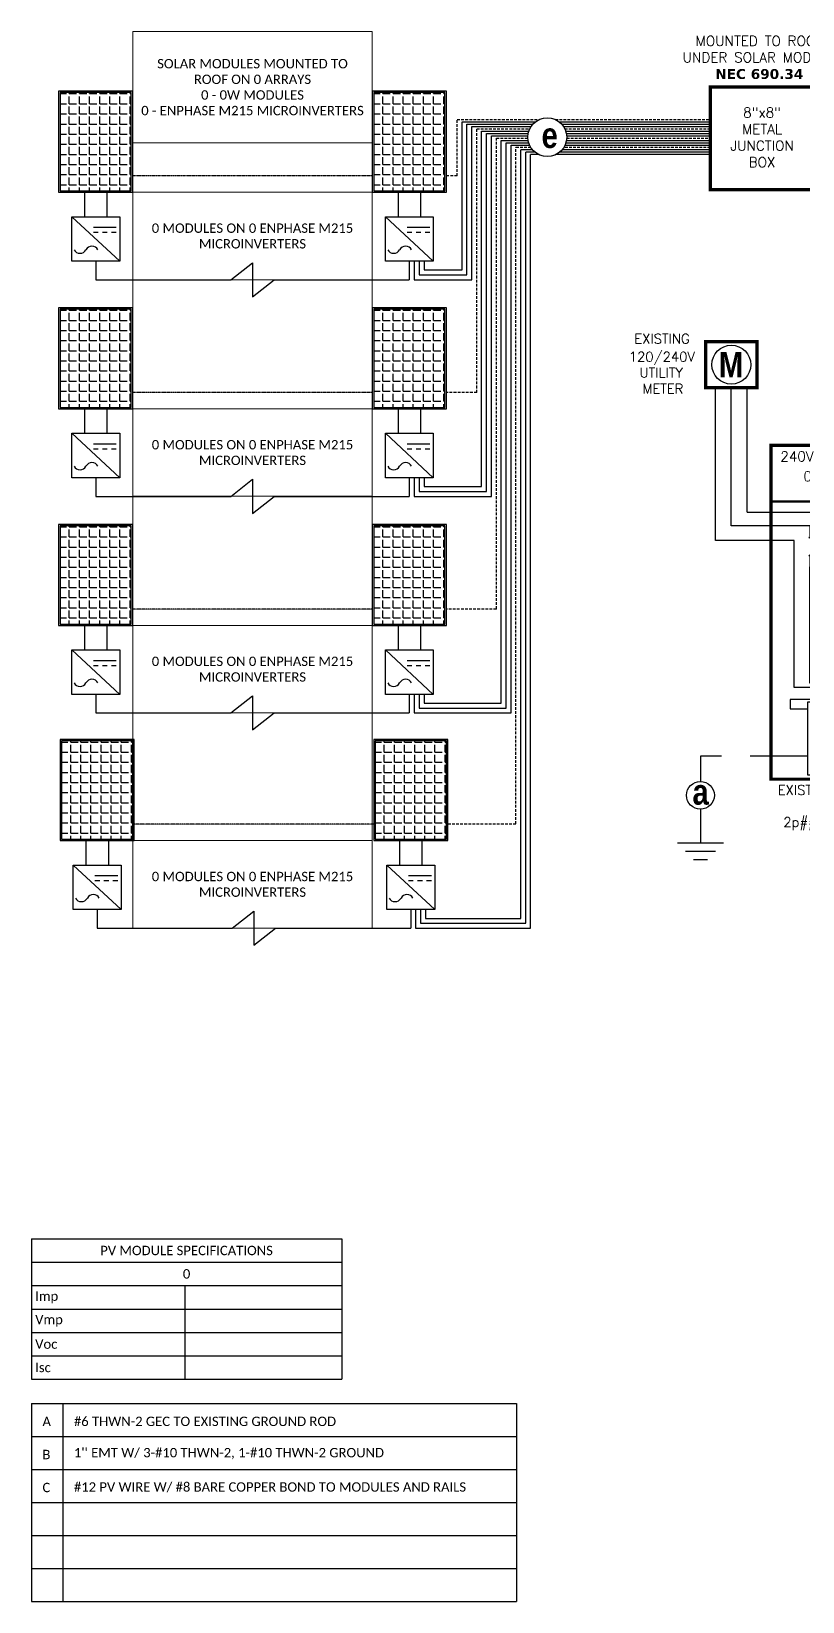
# Model space of a CAD drawing. Header units: feet. Extents: x 13742 to 14339, y 15295 to 15879.
# Drawn here: x 13742 to 14025, y 15295 to 15873 of the extents above; entities that cross this region are included whole.
import ezdxf

# ---------------------------------------------------------------- set-up
doc = ezdxf.new("R2010")
doc.units = ezdxf.units.FT
doc.header["$MEASUREMENT"] = 0
doc.linetypes.add('HIDDEN', pattern=[0.375, 0.25, -0.125])
for name, color, linetype in [('ONE LINE BLOCKS', 7, 'Continuous'), ('TABLES', 7, 'Continuous'), ('TEXT', 7, 'Continuous'), ('Z - TITLEBLOCK TXT', 7, 'Continuous')]:
    doc.layers.add(name, color=color, linetype=linetype)
doc.styles.add('ONE LINE TXT', font='techb___.ttf')
doc.styles.get("Standard").update_dxf_attribs({"font": 'simplex.shx'})

# ---------------------------------------------------------------- blocks, each defined once
blk = doc.blocks.new('*T8')
at = {"layer": 'Defpoints', "color": 8, "linetype": 'ByBlock', "lineweight": 0, "transparency": 16777216}
for p, q in [((0, 0), (88.16, 0)), ((0, 0), (0, -330.21)), ((88.16, 0), (88.16, -330.21)), ((0, -41.08), (88.16, -41.08)), ((0, -59.24), (88.16, -59.24)), ((0, -91.46), (88.16, -91.46)), ((0, -138.99), (88.16, -138.99)), ((0, -171.21), (88.16, -171.21)), ((0, -218.74), (88.16, -218.74)), ((0, -250.97), (88.16, -250.97)), ((0, -297.99), (88.16, -297.99)), ((0, -330.21), (88.16, -330.21))]:
    blk.add_line(p, q, dxfattribs=at)
at = {"color": 0, "linetype": 'Continuous', "transparency": 16777216, "char_height": 3.4544, "width": 83.574, "attachment_point": 5}
for s, insert in [('{\\fCalibri|b0|i0|c0;SOLAR MODULES MOUNTED TO ROOF ON 0 ARRAYS^J0 - 0W MODULES^J0 - ENPHASE M215 MICROINVERTERS', (44.08, -20.54)), ('{\\fCalibri|b0|i0|c0;', (44.08, -50.16)), ('{\\fCalibri|b0|i0|c0;0 MODULES ON 0 ENPHASE M215 MICROINVERTERS', (44.08, -75.35)), ('{\\fCalibri|b0|i0|c0;', (44.08, -115.23)), ('{\\fCalibri|b0|i0|c0;0 MODULES ON 0 ENPHASE M215 MICROINVERTERS', (44.08, -155.1)), ('{\\fCalibri|b0|i0|c0;', (44.08, -194.98)), ('{\\fCalibri|b0|i0|c0;0 MODULES ON 0 ENPHASE M215 MICROINVERTERS', (44.08, -234.86)), ('{\\fCalibri|b0|i0|c0;', (44.08, -274.48)), ('{\\fCalibri|b0|i0|c0;0 MODULES ON 0 ENPHASE M215 MICROINVERTERS', (44.08, -314.1))]:
    blk.add_mtext(s, dxfattribs=dict(at, insert=insert))
blk = doc.blocks.new('M_MAIN BREAKER')
at = {"layer": 'ONE LINE BLOCKS', "linetype": 'Continuous'}
h = blk.add_hatch(color=1, dxfattribs=at)
h.dxf.hatch_style = 1
edge = h.paths.add_edge_path()
edge.add_arc((-12.42, 14.12), 0.0515, 0, 360)
h = blk.add_hatch(color=1, dxfattribs=at)
h.dxf.hatch_style = 1
edge = h.paths.add_edge_path()
edge.add_arc((-11.37, 14.12), 0.0515, 0, 360)
h = blk.add_hatch(color=1, dxfattribs=at)
h.dxf.hatch_style = 1
edge = h.paths.add_edge_path()
edge.add_arc((-12.42, 12.94), 0.0515, 0, 360)
h = blk.add_hatch(color=1, dxfattribs=at)
h.dxf.hatch_style = 1
edge = h.paths.add_edge_path()
edge.add_arc((-11.37, 12.94), 0.0515, 0, 360)
h = blk.add_hatch(color=1, dxfattribs=at)
h.dxf.hatch_style = 1
edge = h.paths.add_edge_path()
edge.add_arc((-9.24, 11.89), 0.0515, 0, 360)
h = blk.add_hatch(color=1, dxfattribs=at)
h.dxf.hatch_style = 1
edge = h.paths.add_edge_path()
edge.add_arc((-9.24, 11.29), 0.0515, 0, 360)
h = blk.add_hatch(color=1, dxfattribs=at)
h.dxf.hatch_style = 1
edge = h.paths.add_edge_path()
edge.add_arc((-8.06, 11.89), 0.0515, 0, 360)
h = blk.add_hatch(color=1, dxfattribs=at)
h.dxf.hatch_style = 1
edge = h.paths.add_edge_path()
edge.add_arc((-8.06, 11.29), 0.0515, 0, 360)
h = blk.add_hatch(color=1, dxfattribs=at)
h.dxf.hatch_style = 1
edge = h.paths.add_edge_path()
edge.add_arc((-9.24, 10.22), 0.0515, 0, 360)
h = blk.add_hatch(color=1, dxfattribs=at)
h.dxf.hatch_style = 1
edge = h.paths.add_edge_path()
edge.add_arc((-8.06, 10.22), 0.0515, 0, 360)
h = blk.add_hatch(color=1, dxfattribs=at)
h.dxf.hatch_style = 1
edge = h.paths.add_edge_path()
edge.add_arc((-9.24, 9.62), 0.0515, 0, 360)
h = blk.add_hatch(color=1, dxfattribs=at)
h.dxf.hatch_style = 1
edge = h.paths.add_edge_path()
edge.add_arc((-8.06, 9.62), 0.0515, 0, 360)
h = blk.add_hatch(color=1, dxfattribs=at)
h.dxf.hatch_style = 1
edge = h.paths.add_edge_path()
edge.add_arc((-9.24, 8.56), 0.0515, 0, 360)
h = blk.add_hatch(color=1, dxfattribs=at)
h.dxf.hatch_style = 1
edge = h.paths.add_edge_path()
edge.add_arc((-8.06, 8.56), 0.0515, 0, 360)
h = blk.add_hatch(color=1, dxfattribs=at)
h.dxf.hatch_style = 1
edge = h.paths.add_edge_path()
edge.add_arc((-9.24, 7.96), 0.0515, 0, 360)
h = blk.add_hatch(color=1, dxfattribs=at)
h.dxf.hatch_style = 1
edge = h.paths.add_edge_path()
edge.add_arc((-8.06, 7.96), 0.0515, 0, 360)
h = blk.add_hatch(color=1, dxfattribs=at)
h.dxf.hatch_style = 1
edge = h.paths.add_edge_path()
edge.add_arc((-9.24, 6.89), 0.0515, 0, 360)
h = blk.add_hatch(color=1, dxfattribs=at)
h.dxf.hatch_style = 1
edge = h.paths.add_edge_path()
edge.add_arc((-9.24, 6.29), 0.0515, 0, 360)
h = blk.add_hatch(color=1, dxfattribs=at)
h.dxf.hatch_style = 1
edge = h.paths.add_edge_path()
edge.add_arc((-8.06, 6.89), 0.0515, 0, 360)
h = blk.add_hatch(color=1, dxfattribs=at)
h.dxf.hatch_style = 1
edge = h.paths.add_edge_path()
edge.add_arc((-8.06, 6.29), 0.0515, 0, 360)
h = blk.add_hatch(color=1, dxfattribs=at)
h.dxf.hatch_style = 1
edge = h.paths.add_edge_path()
edge.add_arc((-9.24, 5.22), 0.0515, 0, 360)
h = blk.add_hatch(color=1, dxfattribs=at)
h.dxf.hatch_style = 1
edge = h.paths.add_edge_path()
edge.add_arc((-8.06, 5.22), 0.0515, 0, 360)
h = blk.add_hatch(color=1, dxfattribs=at)
h.dxf.hatch_style = 1
edge = h.paths.add_edge_path()
edge.add_arc((-9.24, 4.62), 0.0515, 0, 360)
h = blk.add_hatch(color=1, dxfattribs=at)
h.dxf.hatch_style = 1
edge = h.paths.add_edge_path()
edge.add_arc((-8.06, 4.62), 0.0515, 0, 360)
at = {"color": 7, "linetype": 'Continuous'}
for p, q in [((-3.67, 1.71), (-3.67, 5.22)), ((0, 1.71), (-3.67, 1.71))]:
    blk.add_line(p, q, dxfattribs=at)
at = {"color": 10, "linetype": 'Continuous'}
for p, q in [((-4.38, 1.15), (-4.38, 4.62)), ((-3.66, 4.62), (-3.66, 4.62)), ((-3.66, 4.62), (-3.66, 4.62)), ((0, 1.15), (-4.38, 1.15))]:
    blk.add_line(p, q, dxfattribs=at)
at = {"color": 253, "linetype": 'Continuous'}
for p, q in [((-6.38, 2.18), (-6.59, 2.18)), ((-6.38, 0.61), (-6.38, 2.18)), ((-5.56, 0.61), (-6.38, 0.61)), ((0, 0.61), (-4.63, 0.61))]:
    blk.add_line(p, q, dxfattribs=at)
at = {"color": 7, "linetype": 'Continuous'}
blk.add_circle((-19.56, -2.7), 0.906, dxfattribs=at)
at = {"color": 253, "linetype": 'Continuous'}
blk.add_arc((-5.09, 0.58), 0.468, 3.2819, 176.7181, dxfattribs=at)
at = {"layer": 'ONE LINE BLOCKS', "lineweight": 50}
for p, q in [((-19.22, 23.9), (-19.22, 26.89)), ((-19.22, 26.89), (-15.88, 26.89)), ((-15.88, 26.89), (-15.88, 23.9)), ((-15.88, 23.9), (-19.22, 23.9)), ((-14.96, 16.47), (-2.64, 16.47))]:
    blk.add_line(p, q, dxfattribs=at)
at = {"layer": 'ONE LINE BLOCKS', "lineweight": 50, "const_width": 0.21}
for points in [[(-19.22, 23.9), (-19.22, 26.89), (-15.88, 26.89), (-15.88, 23.9)], [(-14.96, -1.65), (-14.96, 20.13), (-2.64, 20.13), (-2.64, -1.65)]]:
    blk.add_lwpolyline(points, close=True, dxfattribs=at)
at = {"layer": 'TEXT', "color": 92, "linetype": 'HIDDEN', "ltscale": 15}
for p, q in [((-13.72, 3.55), (-13.72, 2.94)), ((-6.58, 3.55), (-13.72, 3.55)), ((-5.12, 0), (-5.12, 3.55)), ((-13.72, 2.94), (-12.56, 2.94)), ((0, 0), (-5.12, 0)), ((-12.56, -0.15), (-19.56, -0.15)), ((-19.56, -0.15), (-19.56, -1.8)), ((-19.56, -3.61), (-19.56, -5.8))]:
    blk.add_line(p, q, dxfattribs=at)
at = {"layer": 'TEXT', "color": 92, "linetype": 'Continuous', "ltscale": 15}
blk.add_line((-7.4, -0.92), (-11.75, -0.92), dxfattribs=at)
at = {"layer": 'TEXT', "color": 92, "linetype": 'HIDDEN', "flags": 128}
for points in [[(-11.18, 1.63), (-11.18, 1.01)], [(-11.59, 1.01), (-10.77, 1.01)], [(-10.91, 0.85), (-11.45, 0.85)], [(-11.05, 0.7), (-11.31, 0.7)]]:
    blk.add_lwpolyline(points, dxfattribs=at)
at = {"layer": 'TEXT', "color": 92, "linetype": 'Continuous', "ltscale": 4, "flags": 128}
for points in [[(-21.06, -5.8), (-18.06, -5.8)], [(-18.58, -6.36), (-20.54, -6.36)], [(-19.1, -6.91), (-20.02, -6.91)]]:
    blk.add_lwpolyline(points, dxfattribs=at)
at = {"layer": 'TEXT', "linetype": 'Continuous'}
blk.add_circle((-17.55, 25.39), 1.27, dxfattribs=at)
at = {"layer": 'TEXT', "color": 92, "linetype": 'Continuous', "ltscale": 0.3}
blk.add_arc((-5.85, 3.16), 0.824, 27.6639, 152.3361, dxfattribs=at)
at = {"layer": 'Z - TITLEBLOCK TXT', "color": 253, "linetype": 'Continuous'}
for p, q in [((-18.57, 13.92), (-18.57, 23.9)), ((-13.44, 13.92), (-18.57, 13.92)), ((-13.44, 4.34), (-13.44, 13.92)), ((-5.83, 4.34), (-13.44, 4.34)), ((-5.83, 4.34), (-5.83, 2.95)), ((-5.83, 2.95), (-6.59, 2.95))]:
    blk.add_line(p, q, dxfattribs=at)
at = {"layer": 'Z - TITLEBLOCK TXT', "color": 10, "linetype": 'Continuous'}
for p, q in [((-17.55, 14.87), (-17.55, 23.9)), ((-12.42, 14.87), (-17.55, 14.87)), ((-12.42, 4.62), (-12.42, 12.2)), ((-11.7, 11.29), (-12.42, 11.29)), ((-9.99, 11.29), (-11.04, 11.29)), ((-11.7, 9.62), (-12.42, 9.62)), ((-9.99, 9.62), (-11.04, 9.62)), ((-11.7, 7.96), (-12.42, 7.96)), ((-9.99, 7.96), (-11.04, 7.96)), ((-11.7, 6.29), (-12.42, 6.29)), ((-9.99, 6.29), (-11.04, 6.29)), ((-9.99, 4.62), (-12.42, 4.62)), ((-7.32, 4.62), (-4.38, 4.62))]:
    blk.add_line(p, q, dxfattribs=at)
at = {"layer": 'Z - TITLEBLOCK TXT', "color": 7, "linetype": 'Continuous'}
for p, q in [((-16.52, 15.77), (-16.52, 23.9)), ((-16.52, 15.77), (-11.37, 15.77)), ((-11.37, 15.77), (-11.37, 14.87)), ((-11.37, 11.89), (-11.37, 12.2)), ((-11.37, 10.22), (-11.37, 11.89)), ((-11.37, 11.89), (-9.99, 11.89)), ((-9.99, 11.89), (-11.37, 11.89)), ((-11.37, 8.56), (-11.37, 10.22)), ((-11.37, 10.22), (-9.99, 10.22)), ((-9.99, 10.22), (-11.37, 10.22)), ((-11.37, 6.89), (-11.37, 8.56)), ((-11.37, 8.56), (-9.99, 8.56)), ((-9.99, 8.56), (-11.37, 8.56)), ((-11.37, 5.22), (-11.37, 6.89)), ((-11.37, 6.89), (-9.99, 6.89)), ((-9.99, 6.89), (-11.37, 6.89)), ((-9.99, 5.22), (-11.37, 5.22)), ((-7.32, 5.22), (-3.67, 5.22))]:
    blk.add_line(p, q, dxfattribs=at)
at = {"layer": 'Z - TITLEBLOCK TXT', "color": 1, "linetype": 'Continuous'}
for p, q in [((-12.56, -1.38), (-12.56, 3.4)), ((-12.56, 3.4), (-11.75, 3.4)), ((-11.75, 3.4), (-11.75, -1.38)), ((-7.4, -1.37), (-7.4, 3.41)), ((-7.4, 3.41), (-6.59, 3.41)), ((-6.59, 3.41), (-6.59, -1.37)), ((-11.75, -1.38), (-12.56, -1.38)), ((-6.59, -1.37), (-7.4, -1.37))]:
    blk.add_line(p, q, dxfattribs=at)
at = {"layer": 'Z - TITLEBLOCK TXT', "color": 4, "linetype": 'Continuous'}
for p, q in [((-12.01, 3.07), (-12.29, 2.8)), ((-6.85, 3.09), (-7.13, 2.81)), ((-12.01, 2.3), (-12.29, 2.03)), ((-6.85, 2.32), (-7.13, 2.04)), ((-12.01, 1.53), (-12.29, 1.25)), ((-6.85, 1.55), (-7.13, 1.27)), ((-12.01, 0.76), (-12.29, 0.48)), ((-6.85, 0.78), (-7.13, 0.5)), ((-6.85, 0), (-7.13, -0.27)), ((-12.01, -0.01), (-12.29, -0.29)), ((-12.01, -0.78), (-12.29, -1.06)), ((-6.85, -0.77), (-7.13, -1.04))]:
    blk.add_line(p, q, dxfattribs=at)
at = {"layer": 'Z - TITLEBLOCK TXT', "color": 1, "linetype": 'Continuous', "flags": 128}
for points in [[(-12.42, 14.87), (-12.42, 14.12)], [(-12.42, 14.87), (-12.42, 14.12)], [(-11.37, 14.87), (-11.37, 14.12)], [(-11.37, 14.87), (-11.37, 14.12)], [(-12.42, 12.94), (-12.42, 12.2)], [(-11.37, 12.94), (-11.37, 12.2)], [(-9.99, 11.89), (-9.24, 11.89)], [(-9.99, 11.89), (-9.24, 11.89)], [(-9.99, 11.29), (-9.24, 11.29)], [(-9.99, 11.29), (-9.24, 11.29)], [(-8.06, 11.89), (-7.32, 11.89)], [(-8.06, 11.29), (-7.32, 11.29)], [(-9.99, 10.22), (-9.24, 10.22)], [(-9.99, 10.22), (-9.24, 10.22)], [(-9.99, 9.62), (-9.24, 9.62)], [(-9.99, 9.62), (-9.24, 9.62)], [(-8.06, 10.22), (-7.32, 10.22)], [(-8.06, 9.62), (-7.32, 9.62)], [(-9.99, 8.56), (-9.24, 8.56)], [(-9.99, 8.56), (-9.24, 8.56)], [(-8.06, 8.56), (-7.32, 8.56)], [(-9.99, 7.96), (-9.24, 7.96)], [(-9.99, 7.96), (-9.24, 7.96)], [(-8.06, 7.96), (-7.32, 7.96)], [(-9.99, 6.89), (-9.24, 6.89)], [(-9.99, 6.89), (-9.24, 6.89)], [(-9.99, 6.29), (-9.24, 6.29)], [(-9.99, 6.29), (-9.24, 6.29)], [(-8.06, 6.89), (-7.32, 6.89)], [(-8.06, 6.29), (-7.32, 6.29)], [(-9.99, 5.22), (-9.24, 5.22)], [(-9.99, 5.22), (-9.24, 5.22)], [(-8.06, 5.22), (-7.32, 5.22)], [(-9.99, 4.62), (-9.24, 4.62)], [(-9.99, 4.62), (-9.24, 4.62)], [(-8.06, 4.62), (-7.32, 4.62)]]:
    blk.add_lwpolyline(points, dxfattribs=at)
at = {"layer": 'Z - TITLEBLOCK TXT', "color": 1, "linetype": 'Continuous'}
for centre in [(-12.42, 14.12), (-11.37, 14.12), (-12.42, 12.94), (-11.37, 12.94), (-9.24, 11.89), (-9.24, 11.29), (-8.06, 11.89), (-8.06, 11.29), (-9.24, 10.22), (-8.06, 10.22), (-9.24, 9.62), (-8.06, 9.62), (-9.24, 8.56), (-8.06, 8.56), (-9.24, 7.96), (-8.06, 7.96), (-9.24, 6.89), (-9.24, 6.29), (-8.06, 6.89), (-8.06, 6.29), (-9.24, 5.22), (-8.06, 5.22), (-9.24, 4.62), (-8.06, 4.62)]:
    blk.add_circle(centre, 0.0515, dxfattribs=at)
at = {"layer": 'Z - TITLEBLOCK TXT', "color": 4, "linetype": 'Continuous'}
for centre in [(-12.15, 2.94), (-6.99, 2.95), (-12.15, 2.16), (-6.99, 2.18), (-12.15, 1.39), (-6.99, 1.41), (-12.15, 0.62), (-12.15, -0.15), (-6.99, 0.64), (-6.99, -0.13), (-12.15, -0.92), (-6.99, -0.91)]:
    blk.add_circle(centre, 0.197, dxfattribs=at)
at = {"layer": 'Z - TITLEBLOCK TXT', "color": 1, "linetype": 'Continuous'}
for centre, start, end in [((-12.63, 13.53), 310.3392, 49.6608), ((-11.58, 13.53), 310.3392, 49.6608), ((-8.65, 11.68), 40.3392, 139.6608), ((-8.65, 11.08), 40.3392, 139.6608), ((-8.65, 10.01), 40.3392, 139.6608), ((-8.65, 9.41), 40.3392, 139.6608), ((-8.65, 8.34), 40.3392, 139.6608), ((-8.65, 7.75), 40.3392, 139.6608), ((-8.65, 6.68), 40.3392, 139.6608), ((-8.65, 6.08), 40.3392, 139.6608), ((-8.65, 5.01), 40.3392, 139.6608), ((-8.65, 4.41), 40.3392, 139.6608)]:
    blk.add_arc(centre, 0.697, start, end, dxfattribs=at)
at = {"layer": 'Z - TITLEBLOCK TXT', "color": 10, "linetype": 'Continuous'}
for centre in [(-11.37, 11.27), (-11.37, 9.6), (-11.37, 7.94), (-11.37, 6.27)]:
    blk.add_arc(centre, 0.332, 3.2937, 176.7063, dxfattribs=at)
at = {"layer": 'TABLES', "color": 1, "linetype": 'Continuous'}
blk.add_text('NEUTRAL', height=0.648, rotation=90, dxfattribs=at).set_placement((-7.51, -0.72))
at = {"layer": 'TEXT', "color": 1}
for s, p in [('EXISTING', (-23.87, 26.77)), ('120/240V', (-24.23, 25.6)), ('UTILITY', (-23.53, 24.56)), ('METER', (-23.34, 23.51))]:
    blk.add_text(s, height=0.628, dxfattribs=at).set_placement(p)
at = {"layer": 'TEXT', "color": 1, "attachment_point": 5}
for s, width, gutter_width, heights, insert, char_height in [('240V', 0.1481, 0.75, [0], (-13.27, 19.41), 0.648), ('1∅', 0.1481, 0.75, [0], (-3.58, 19.41), 0.648), ('0A MAIN BREAKER\\P0A BUSBAR', 11.199, 0.75, [0], (-8.93, 17.57), 0.648), ('2p0A', 0.1481, 0.75, [0], (-10.55, 13.53), 0.648), ('EXISTING MAIN BREAKER LOAD CENTER\\P2p##A BACK FEED BREAKER\\P{\\fVerdana|b1|i0|c0|p34;NEC 690.64}', 14.144, 7.17, [12.8], (-8.17, -3.93), 0.6278)]:
    blk.add_mtext_dynamic_manual_height_columns(s, width=width, gutter_width=gutter_width, heights=heights, dxfattribs=dict(at, insert=insert, char_height=char_height))
at = {"layer": 'Z - TITLEBLOCK TXT', "color": 253, "linetype": 'Continuous', "style": 'ONE LINE TXT'}
blk.add_text('M', height=1.66, dxfattribs=at).set_placement((-18.36, 24.56))
at = {"layer": 'Z - TITLEBLOCK TXT', "color": 1, "linetype": 'Continuous', "insert": (-20.08, -1.65), "char_height": 1.6624, "attachment_point": 1, "style": 'ONE LINE TXT'}
blk.add_mtext_dynamic_manual_height_columns('{\\W1;\\C256;a}', width=0.1385, gutter_width=2.13, heights=[0], dxfattribs=at)
blk = doc.blocks.new('*U9')
at = {"color": 155, "true_color": 0x647190}
blk.add_blockref('M_MAIN BREAKER', (0, 0), dxfattribs=at)
blk = doc.blocks.new('*T6')
at = {"layer": 'Z - TITLEBLOCK TXT', "color": 0, "lineweight": -2, "transparency": 16777216}
for p, q in [((0, 0), (114.19, 0)), ((0, 0), (0, -51.69)), ((114.19, 0), (114.19, -51.69)), ((0, -8.62), (114.19, -8.62)), ((0, -17.23), (114.19, -17.23)), ((56.41, -17.23), (56.41, -51.69)), ((0, -25.85), (114.19, -25.85)), ((0, -34.46), (114.19, -34.46)), ((0, -43.08), (114.19, -43.08)), ((0, -51.69), (114.19, -51.69))]:
    blk.add_line(p, q, dxfattribs=at)
at = {"layer": 'Z - TITLEBLOCK TXT', "color": 0, "linetype": 'Continuous', "transparency": 16777216, "char_height": 3.4544}
for s, insert, width, attachment_point in [('{\\fCalibri|b0|i0|c0;PV MODULE SPECIFICATIONS', (57.09, -4.31), 111.433, 5), ('{\\fCalibri|b0|i0|c0;0', (57.09, -12.92), 111.433, 5), ('{\\fCalibri|b0|i0|c0;Imp', (1.38, -21.54), 53.6551, 4), ('{\\fCalibri|b0|i0|c0;', (57.78, -21.54), 55.0254, 4), ('{\\fCalibri|b0|i0|c0;Vmp', (1.38, -30.15), 53.6551, 4), ('{\\fCalibri|b0|i0|c0;', (57.78, -30.15), 55.0254, 4), ('{\\fCalibri|b0|i0|c0;Voc', (1.38, -38.77), 53.6551, 4), ('{\\fCalibri|b0|i0|c0;', (57.78, -38.77), 55.0254, 4), ('{\\fCalibri|b0|i0|c0;Isc', (1.38, -47.39), 53.6551, 4), ('{\\fCalibri|b0|i0|c0;', (57.78, -47.39), 55.0254, 4)]:
    blk.add_mtext(s, dxfattribs=dict(at, insert=insert, width=width, attachment_point=attachment_point))
blk = doc.blocks.new('*T7')
at = {"linetype": 'ByBlock', "lineweight": -2, "transparency": 16777216}
for p, q in [((0, 0), (178.52, 0)), ((0, 0), (0, -72.97)), ((11.58, 0), (11.58, -72.97)), ((178.52, 0), (178.52, -72.97)), ((0, -12.11), (178.52, -12.11)), ((0, -24.28), (178.52, -24.28)), ((0, -36.46), (178.52, -36.46)), ((0, -48.64), (178.52, -48.64)), ((0, -60.81), (178.52, -60.81)), ((0, -72.97), (178.52, -72.97))]:
    blk.add_line(p, q, dxfattribs=at)
at = {"color": 0, "linetype": 'Continuous', "transparency": 16777216, "char_height": 3.4544, "attachment_point": 7}
for s, insert, width in [('{\\fCalibri|b0|i0|c0;A', (4.06, -8.36), 3.4544), ('{\\fCalibri|b0|i0|c0;#6 THWN-2 GEC TO EXISTING GROUND ROD', (15.65, -8.36), 158.8095), ('{\\fCalibri|b0|i0|c0;B', (4.06, -20.53), 3.4544), ("{\\fCalibri|b0|i0|c0;1'' EMT W/ 3-#10 THWN-2, 1-#10 THWN-2 GROUND", (15.65, -20.53), 158.8095), ('{\\fCalibri|b0|i0|c0;#12 PV WIRE W/ #8 BARE COPPER BOND TO MODULES AND RAILS', (15.65, -32.71), 158.8095), ('{\\fCalibri|b0|i0|c0;C', (4.06, -32.71), 3.4544), ('{\\fCalibri|b0|i0|c0;', (4.06, -44.89), 3.4544), ('{\\fCalibri|b0|i0|c0;', (15.65, -44.89), 158.8095), ('{\\fCalibri|b0|i0|c0;', (4.06, -57.06), 3.4544), ('{\\fCalibri|b0|i0|c0;', (15.65, -57.06), 158.8095), ('{\\fCalibri|b0|i0|c0;', (4.06, -69.22), 3.4544), ('{\\fCalibri|b0|i0|c0;', (15.65, -69.22), 158.8095)]:
    blk.add_mtext(s, dxfattribs=dict(at, insert=insert, width=width))

msp = doc.modelspace()

# ---------------------------------------------------------------- hatches: boundary and pattern name
at = {"layer": 'ONE LINE BLOCKS', "linetype": 'Continuous'}
h = msp.add_hatch(dxfattribs=at)
h.set_pattern_fill('ANGLE', color=256, scale=13.54666)
h.set_pattern_definition([(0, (13815.235, 3832.2525), (0, 3.7253315), [2.709332, -1.0159995]), (90, (13815.235, 3832.2525), (-3.7253315, 2e-16), [2.709332, -1.0159995])])
h.paths.add_polyline_path([(13752.22, 15850.55), (13752.22, 15814.37), (13778.46, 15814.37), (13778.46, 15850.55)])
h = msp.add_hatch(dxfattribs=at)
h.set_pattern_fill('ANGLE', color=256, scale=13.54666)
h.set_pattern_definition([(0, (13930.6547, 3832.2525), (0, 3.7253315), [2.709332, -1.0159995]), (90, (13930.6547, 3832.2525), (-3.7253315, 2e-16), [2.709332, -1.0159995])])
h.paths.add_polyline_path([(13867.64, 15850.55), (13867.64, 15814.37), (13893.88, 15814.37), (13893.88, 15850.55)])
h = msp.add_hatch(dxfattribs=at)
h.set_pattern_fill('ANGLE', color=256, scale=13.54666)
h.set_pattern_definition([(0, (13815.235, 3752.4993), (0, 3.7253315), [2.709332, -1.0159995]), (90, (13815.235, 3752.4993), (-3.7253315, 2e-16), [2.709332, -1.0159995])])
h.paths.add_polyline_path([(13752.22, 15770.8), (13752.22, 15734.61), (13778.46, 15734.61), (13778.46, 15770.8)])
h = msp.add_hatch(dxfattribs=at)
h.set_pattern_fill('ANGLE', color=256, scale=13.54666)
h.set_pattern_definition([(0, (13930.6547, 3752.4993), (0, 3.7253315), [2.709332, -1.0159995]), (90, (13930.6547, 3752.4993), (-3.7253315, 2e-16), [2.709332, -1.0159995])])
h.paths.add_polyline_path([(13867.64, 15770.8), (13867.64, 15734.61), (13893.88, 15734.61), (13893.88, 15770.8)])
h = msp.add_hatch(dxfattribs=at)
h.set_pattern_fill('ANGLE', color=256, scale=13.54666)
h.set_pattern_definition([(0, (13815.235, 3672.7462), (0, 3.7253315), [2.709332, -1.0159995]), (90, (13815.235, 3672.7462), (-3.7253315, 2e-16), [2.709332, -1.0159995])])
h.paths.add_polyline_path([(13752.22, 15691.04), (13752.22, 15654.86), (13778.46, 15654.86), (13778.46, 15691.04)])
h = msp.add_hatch(dxfattribs=at)
h.set_pattern_fill('ANGLE', color=256, scale=13.54666)
h.set_pattern_definition([(0, (13930.6547, 3672.7462), (0, 3.7253315), [2.709332, -1.0159995]), (90, (13930.6547, 3672.7462), (-3.7253315, 2e-16), [2.709332, -1.0159995])])
h.paths.add_polyline_path([(13867.64, 15691.04), (13867.64, 15654.86), (13893.88, 15654.86), (13893.88, 15691.04)])
h = msp.add_hatch(dxfattribs=at)
h.set_pattern_fill('ANGLE', color=256, scale=13.54666)
h.set_pattern_definition([(0, (13815.744, 3593.502), (0, 3.7253315), [2.709332, -1.0159995]), (90, (13815.744, 3593.502), (-3.7253315, 2e-16), [2.709332, -1.0159995])])
h.paths.add_polyline_path([(13752.73, 15611.8), (13752.73, 15575.62), (13778.97, 15575.62), (13778.97, 15611.8)])
h = msp.add_hatch(dxfattribs=at)
h.set_pattern_fill('ANGLE', color=256, scale=13.54666)
h.set_pattern_definition([(0, (13931.1637, 3593.502), (0, 3.7253315), [2.709332, -1.0159995]), (90, (13931.1637, 3593.502), (-3.7253315, 2e-16), [2.709332, -1.0159995])])
h.paths.add_polyline_path([(13868.15, 15611.8), (13868.15, 15575.62), (13894.39, 15575.62), (13894.39, 15611.8)])

# ---------------------------------------------------------------- linework, layer by layer
at = {"color": 253, "linetype": 'Continuous'}
for p, q in [((13900.16, 15785.24), (13900.16, 15839.79)), ((13900.16, 15839.79), (13927.16, 15839.79)), ((13935.91, 15839.79), (13991.54, 15839.79)), ((13907.37, 15836.34), (13924.74, 15836.34)), ((13907.37, 15705.49), (13907.37, 15836.34)), ((13914.58, 15832.9), (13924.51, 15832.9)), ((13914.58, 15625.73), (13914.58, 15832.9)), ((13938.33, 15836.34), (13991.54, 15836.34)), ((13938.57, 15832.9), (13991.54, 15832.9)), ((13926.15, 15829.46), (13921.79, 15829.46)), ((13921.79, 15546.49), (13921.79, 15829.46)), ((13991.54, 15829.46), (13936.92, 15829.46)), ((13886.17, 15785.24), (13900.16, 15785.24)), ((13886.17, 15705.49), (13907.37, 15705.49)), ((13886.17, 15625.73), (13914.58, 15625.73)), ((13886.68, 15546.49), (13921.79, 15546.49))]:
    msp.add_line(p, q, dxfattribs=at)
at = {"color": 10, "linetype": 'Continuous'}
for p, q in [((13901.97, 15783.44), (13901.97, 15838.93)), ((13901.97, 15838.93), (13926.23, 15838.93)), ((13936.84, 15838.93), (13991.54, 15838.93)), ((13909.17, 15835.48), (13924.52, 15835.48)), ((13909.17, 15703.69), (13909.17, 15835.48)), ((13916.38, 15832.04), (13924.71, 15832.04)), ((13916.38, 15623.93), (13916.38, 15832.04)), ((13938.36, 15832.04), (13991.54, 15832.04)), ((13938.55, 15835.48), (13991.54, 15835.48)), ((13927.04, 15828.6), (13923.59, 15828.6)), ((13923.59, 15544.69), (13923.59, 15828.6)), ((13991.54, 15828.6), (13936.03, 15828.6)), ((13884.37, 15783.44), (13901.97, 15783.44)), ((13884.37, 15703.69), (13909.17, 15703.69)), ((13884.37, 15623.93), (13916.38, 15623.93)), ((13884.88, 15544.69), (13923.59, 15544.69))]:
    msp.add_line(p, q, dxfattribs=at)
at = {"linetype": 'Continuous'}
for p, q in [((13903.77, 15781.64), (13903.77, 15838.06)), ((13903.77, 15838.06), (13925.57, 15838.06)), ((13937.5, 15838.06), (13991.54, 15838.06)), ((13910.98, 15834.62), (13924.41, 15834.62)), ((13910.98, 15701.88), (13910.98, 15834.62)), ((13938.66, 15834.62), (13991.54, 15834.62)), ((13918.18, 15831.18), (13925.04, 15831.18)), ((13918.18, 15622.13), (13918.18, 15831.18)), ((13928.39, 15827.74), (13925.39, 15827.74)), ((13925.39, 15542.89), (13925.39, 15827.74)), ((13991.54, 15827.74), (13934.69, 15827.74)), ((13938.03, 15831.18), (13991.54, 15831.18)), ((13761.19, 15813.86), (13761.19, 15804.85)), ((13769.49, 15813.86), (13769.49, 15804.85)), ((13876.61, 15813.86), (13876.61, 15804.85)), ((13884.91, 15813.86), (13884.91, 15804.85)), ((13756.52, 15804.85), (13774.17, 15804.85)), ((13756.52, 15788.46), (13756.52, 15804.85)), ((13756.52, 15804.85), (13774.17, 15788.46)), ((13774.17, 15804.85), (13774.17, 15788.46)), ((13871.94, 15804.85), (13889.58, 15804.85)), ((13871.94, 15788.46), (13871.94, 15804.85)), ((13871.94, 15804.85), (13889.58, 15788.46)), ((13889.58, 15804.85), (13889.58, 15788.46)), ((13774.17, 15788.46), (13756.52, 15788.46)), ((13889.58, 15788.46), (13871.94, 15788.46)), ((13882.56, 15781.64), (13903.77, 15781.64)), ((13761.19, 15734.1), (13761.19, 15725.09)), ((13769.49, 15734.1), (13769.49, 15725.09)), ((13876.61, 15734.1), (13876.61, 15725.09)), ((13884.91, 15734.1), (13884.91, 15725.09)), ((13756.52, 15725.09), (13774.17, 15725.09)), ((13756.52, 15708.7), (13756.52, 15725.09)), ((13756.52, 15725.09), (13774.17, 15708.7)), ((13774.17, 15725.09), (13774.17, 15708.7)), ((13871.94, 15725.09), (13889.58, 15725.09)), ((13871.94, 15708.7), (13871.94, 15725.09)), ((13871.94, 15725.09), (13889.58, 15708.7)), ((13889.58, 15725.09), (13889.58, 15708.7)), ((13774.17, 15708.7), (13756.52, 15708.7)), ((13889.58, 15708.7), (13871.94, 15708.7)), ((13882.56, 15701.88), (13910.98, 15701.88)), ((13761.19, 15654.35), (13761.19, 15645.34)), ((13769.49, 15654.35), (13769.49, 15645.34)), ((13876.61, 15654.35), (13876.61, 15645.34)), ((13884.91, 15654.35), (13884.91, 15645.34)), ((13756.52, 15645.34), (13774.17, 15645.34)), ((13756.52, 15628.95), (13756.52, 15645.34)), ((13756.52, 15645.34), (13774.17, 15628.95)), ((13774.17, 15645.34), (13774.17, 15628.95)), ((13871.94, 15645.34), (13889.58, 15645.34)), ((13871.94, 15628.95), (13871.94, 15645.34)), ((13871.94, 15645.34), (13889.58, 15628.95)), ((13889.58, 15645.34), (13889.58, 15628.95)), ((13774.17, 15628.95), (13756.52, 15628.95)), ((13889.58, 15628.95), (13871.94, 15628.95)), ((13882.56, 15622.13), (13918.18, 15622.13)), ((13761.7, 15575.11), (13761.7, 15566.1)), ((13770, 15575.11), (13770, 15566.1)), ((13877.12, 15575.11), (13877.12, 15566.1)), ((13885.42, 15575.11), (13885.42, 15566.1)), ((13757.03, 15566.1), (13774.67, 15566.1)), ((13757.03, 15549.7), (13757.03, 15566.1)), ((13757.03, 15566.1), (13774.67, 15549.7)), ((13774.67, 15566.1), (13774.67, 15549.7)), ((13872.45, 15566.1), (13890.09, 15566.1)), ((13872.45, 15549.7), (13872.45, 15566.1)), ((13872.45, 15566.1), (13890.09, 15549.7)), ((13890.09, 15566.1), (13890.09, 15549.7)), ((13774.67, 15549.7), (13757.03, 15549.7)), ((13890.09, 15549.7), (13872.45, 15549.7)), ((13883.07, 15542.89), (13925.39, 15542.89))]:
    msp.add_line(p, q, dxfattribs=at)
at = {"linetype": 'Continuous', "flags": 128}
for points in [[(13751.71, 15851.06), (13751.71, 15813.86), (13778.97, 15813.86), (13778.97, 15851.06), (13751.71, 15851.06)], [(13867.13, 15851.06), (13867.13, 15813.86), (13894.39, 15813.86), (13894.39, 15851.06), (13867.13, 15851.06)], [(13751.71, 15771.31), (13751.71, 15734.1), (13778.97, 15734.1), (13778.97, 15771.31), (13751.71, 15771.31)], [(13867.13, 15771.31), (13867.13, 15734.1), (13894.39, 15734.1), (13894.39, 15771.31), (13867.13, 15771.31)], [(13751.71, 15691.55), (13751.71, 15654.35), (13778.97, 15654.35), (13778.97, 15691.55), (13751.71, 15691.55)], [(13867.13, 15691.55), (13867.13, 15654.35), (13894.39, 15654.35), (13894.39, 15691.55), (13867.13, 15691.55)], [(13752.22, 15612.31), (13752.22, 15575.11), (13779.48, 15575.11), (13779.48, 15612.31), (13752.22, 15612.31)], [(13867.64, 15612.31), (13867.64, 15575.11), (13894.9, 15575.11), (13894.9, 15612.31), (13867.64, 15612.31)]]:
    msp.add_lwpolyline(points, dxfattribs=at)
for points in [[(13752.22, 15850.55), (13752.22, 15814.37), (13778.46, 15814.37), (13778.46, 15850.55)], [(13867.64, 15850.55), (13867.64, 15814.37), (13893.88, 15814.37), (13893.88, 15850.55)], [(13752.22, 15770.8), (13752.22, 15734.61), (13778.46, 15734.61), (13778.46, 15770.8)], [(13867.64, 15770.8), (13867.64, 15734.61), (13893.88, 15734.61), (13893.88, 15770.8)], [(13752.22, 15691.04), (13752.22, 15654.86), (13778.46, 15654.86), (13778.46, 15691.04)], [(13867.64, 15691.04), (13867.64, 15654.86), (13893.88, 15654.86), (13893.88, 15691.04)], [(13752.73, 15611.8), (13752.73, 15575.62), (13778.97, 15575.62), (13778.97, 15611.8)], [(13868.15, 15611.8), (13868.15, 15575.62), (13894.39, 15575.62), (13894.39, 15611.8)]]:
    msp.add_lwpolyline(points, close=True, dxfattribs=at)
at = {"color": 7, "linetype": 'Continuous'}
msp.add_circle((13931.54, 15834.14), 7.14, dxfattribs=at)
at = {"layer": 'ONE LINE BLOCKS', "lineweight": 50, "const_width": 1.19}
msp.add_lwpolyline([(14029.32, 15814.82), (13991.54, 15814.82), (13991.54, 15852.6), (14029.32, 15852.6)], close=True, dxfattribs=at)
at = {"layer": 'TEXT', "color": 92, "linetype": 'HIDDEN', "ltscale": 4}
for p, q in [((13898.36, 15819.91), (13898.36, 15840.65)), ((13898.36, 15840.65), (13928.59, 15840.65)), ((13905.57, 15837.2), (13925.09, 15837.2)), ((13905.57, 15740.15), (13905.57, 15837.2)), ((13934.49, 15840.65), (13991.54, 15840.65)), ((13937.99, 15837.2), (13991.54, 15837.2)), ((13912.78, 15833.76), (13924.41, 15833.76)), ((13912.78, 15660.4), (13912.78, 15833.76)), ((13938.67, 15833.76), (13991.54, 15833.76)), ((13925.51, 15830.32), (13919.99, 15830.32)), ((13919.99, 15581.25), (13919.99, 15830.32)), ((13991.54, 15830.32), (13937.57, 15830.32)), ((13898.36, 15819.91), (13894.39, 15819.91)), ((13905.57, 15740.15), (13894.39, 15740.15)), ((13912.78, 15660.4), (13894.39, 15660.4)), ((13919.99, 15581.16), (13894.9, 15581.16))]:
    msp.add_line(p, q, dxfattribs=at)
at = {"layer": 'TEXT', "color": 92, "linetype": 'HIDDEN', "ltscale": 0.3, "flags": 128}
for points in [[(13867.13, 15819.91), (13778.97, 15819.91)], [(13867.13, 15740.15), (13778.97, 15740.15)], [(13867.13, 15660.4), (13778.97, 15660.4)], [(13867.64, 15581.16), (13779.48, 15581.16)]]:
    msp.add_lwpolyline(points, dxfattribs=at)
at = {"layer": 'Z - TITLEBLOCK TXT', "color": 7, "linetype": 'Continuous'}
for p, q in [((13772.94, 15800.85), (13764.55, 15800.85)), ((13766.3, 15799.04), (13764.55, 15799.04)), ((13769.62, 15799.04), (13767.87, 15799.04)), ((13772.94, 15799.04), (13771.19, 15799.04)), ((13888.36, 15800.85), (13879.97, 15800.85)), ((13881.72, 15799.04), (13879.97, 15799.04)), ((13885.04, 15799.04), (13883.29, 15799.04)), ((13888.36, 15799.04), (13886.61, 15799.04)), ((13815.1, 15781.64), (13823.05, 15787.9)), ((13823.05, 15787.9), (13823.05, 15775.37)), ((13823.05, 15775.37), (13831.01, 15781.64)), ((13772.94, 15721.1), (13764.55, 15721.1)), ((13766.3, 15719.29), (13764.55, 15719.29)), ((13769.62, 15719.29), (13767.87, 15719.29)), ((13772.94, 15719.29), (13771.19, 15719.29)), ((13888.36, 15721.1), (13879.97, 15721.1)), ((13881.72, 15719.29), (13879.97, 15719.29)), ((13885.04, 15719.29), (13883.29, 15719.29)), ((13888.36, 15719.29), (13886.61, 15719.29)), ((13815.1, 15701.88), (13823.05, 15708.15)), ((13823.05, 15708.15), (13823.05, 15695.62)), ((13823.05, 15695.62), (13831.01, 15701.88)), ((13772.94, 15641.35), (13764.55, 15641.35)), ((13888.36, 15641.35), (13879.97, 15641.35)), ((13766.3, 15639.53), (13764.55, 15639.53)), ((13769.62, 15639.53), (13767.87, 15639.53)), ((13772.94, 15639.53), (13771.19, 15639.53)), ((13881.72, 15639.53), (13879.97, 15639.53)), ((13885.04, 15639.53), (13883.29, 15639.53)), ((13888.36, 15639.53), (13886.61, 15639.53)), ((13815.1, 15622.13), (13823.05, 15628.39)), ((13823.05, 15628.39), (13823.05, 15615.87)), ((13823.05, 15615.87), (13831.01, 15622.13)), ((13773.45, 15562.1), (13765.06, 15562.1)), ((13766.81, 15560.29), (13765.06, 15560.29)), ((13770.13, 15560.29), (13768.38, 15560.29)), ((13773.45, 15560.29), (13771.7, 15560.29)), ((13888.87, 15562.1), (13880.48, 15562.1)), ((13882.23, 15560.29), (13880.48, 15560.29)), ((13885.55, 15560.29), (13883.8, 15560.29)), ((13888.87, 15560.29), (13887.12, 15560.29)), ((13815.61, 15542.89), (13823.56, 15549.15)), ((13823.56, 15549.15), (13823.56, 15536.62)), ((13823.56, 15536.62), (13831.52, 15542.89))]:
    msp.add_line(p, q, dxfattribs=at)
at = {"layer": 'Z - TITLEBLOCK TXT', "linetype": 'Continuous', "flags": 128}
for points in [[(13765.34, 15788.46), (13765.34, 15781.64)], [(13880.76, 15788.46), (13880.76, 15781.64)], [(13882.56, 15788.46), (13882.56, 15781.64)], [(13765.34, 15781.64), (13815.1, 15781.64)], [(13831.01, 15781.64), (13880.76, 15781.64)], [(13765.34, 15708.7), (13765.34, 15701.88)], [(13880.76, 15708.7), (13880.76, 15701.88)], [(13882.56, 15708.7), (13882.56, 15701.88)], [(13765.34, 15701.88), (13815.1, 15701.88)], [(13831.01, 15701.88), (13880.76, 15701.88)], [(13765.34, 15628.95), (13765.34, 15622.13)], [(13880.76, 15628.95), (13880.76, 15622.13)], [(13882.56, 15628.95), (13882.56, 15622.13)], [(13765.34, 15622.13), (13815.1, 15622.13)], [(13831.01, 15622.13), (13880.76, 15622.13)], [(13765.85, 15549.7), (13765.85, 15542.89)], [(13881.27, 15549.7), (13881.27, 15542.89)], [(13883.07, 15549.7), (13883.07, 15542.89)], [(13765.85, 15542.89), (13815.61, 15542.89)], [(13831.52, 15542.89), (13881.27, 15542.89)]]:
    msp.add_lwpolyline(points, dxfattribs=at)
at = {"layer": 'Z - TITLEBLOCK TXT', "color": 10, "linetype": 'Continuous', "flags": 128}
for points in [[(13884.37, 15788.46), (13884.37, 15783.44)], [(13884.37, 15708.7), (13884.37, 15703.69)], [(13884.37, 15628.95), (13884.37, 15623.93)], [(13884.88, 15549.7), (13884.88, 15544.69)]]:
    msp.add_lwpolyline(points, dxfattribs=at)
at = {"layer": 'Z - TITLEBLOCK TXT', "color": 253, "linetype": 'Continuous', "flags": 128}
for points in [[(13886.17, 15788.46), (13886.17, 15785.24)], [(13886.17, 15708.7), (13886.17, 15705.49)], [(13886.17, 15628.95), (13886.17, 15625.73)], [(13886.68, 15549.7), (13886.68, 15546.49)]]:
    msp.add_lwpolyline(points, dxfattribs=at)
at = {"layer": 'Z - TITLEBLOCK TXT', "linetype": 'Continuous'}
for centre, start, end in [((13759.58, 15793.86), 207.66392, 332.33608), ((13763.97, 15791.56), 27.66392, 152.33608), ((13875, 15793.86), 207.66392, 332.33608), ((13879.39, 15791.56), 27.66392, 152.33608), ((13759.58, 15714.11), 207.66392, 332.33608), ((13763.97, 15711.81), 27.66392, 152.33608), ((13875, 15714.11), 207.66392, 332.33608), ((13879.39, 15711.81), 27.66392, 152.33608), ((13759.58, 15634.36), 207.66392, 332.33608), ((13763.97, 15632.06), 27.66392, 152.33608), ((13875, 15634.36), 207.66392, 332.33608), ((13879.39, 15632.06), 27.66392, 152.33608), ((13760.09, 15555.11), 207.66392, 332.33608), ((13764.48, 15552.81), 27.66392, 152.33608), ((13875.51, 15555.11), 207.66392, 332.33608), ((13879.9, 15552.81), 27.66392, 152.33608)]:
    msp.add_arc(centre, 2.48, start, end, dxfattribs=at)

# ---------------------------------------------------------------- block references
for name, p in [('*T8', (13778.97, 15873.1)), ('*T6', (13741.7, 15428.47)), ('*T7', (13741.7, 15367.85))]:
    msp.add_blockref(name, p)
at = {"color": 155, "true_color": 0x647190, "xscale": 5.644441731736358, "yscale": 5.644441731736358, "zscale": 5.644441731736358}
msp.add_blockref('*U9', (14098.3, 15607.04), dxfattribs=at)

# ---------------------------------------------------------------- texts
at = {"layer": 'TEXT', "color": 1, "char_height": 3.6576, "attachment_point": 5}
for s, width, insert in [(' \\PMOUNTED TO ROOF \\PUNDER SOLAR MODULE\\P{\\fVerdana|b1|i0|c0|p34;NEC 690.34}', 72.4158, (14009.55, 15866.52)), ('8"x8" METAL JUNCTION BOX ', 0.4767, (14010.57, 15834.08))]:
    msp.add_mtext_dynamic_manual_height_columns(s, width=width, gutter_width=7.17, heights=[0], dxfattribs=dict(at, insert=insert))
at = {"layer": 'Z - TITLEBLOCK TXT', "color": 1, "linetype": 'Continuous', "insert": (13929.42, 15839.54), "char_height": 9.3833, "attachment_point": 1, "style": 'ONE LINE TXT'}
msp.add_mtext_dynamic_manual_height_columns('{\\W1;\\C256;e}', width=0.1385, gutter_width=2.13, heights=[0], dxfattribs=at)

doc.saveas('drawing.dxf')
